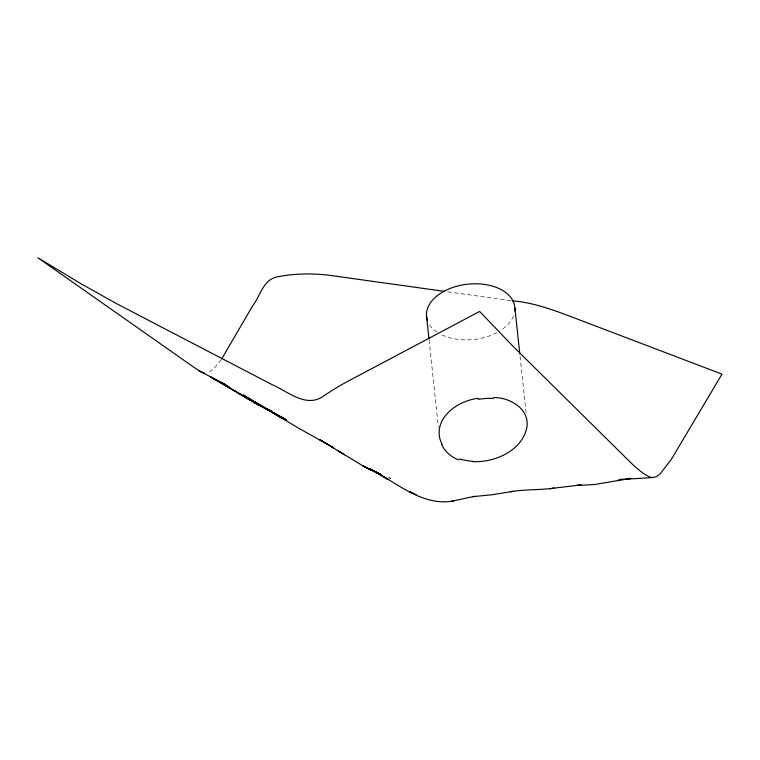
<?xml version="1.0" encoding="UTF-8"?>
<svg xmlns="http://www.w3.org/2000/svg" width="760" height="760" viewBox="0 0 760 760"><rect width="100%" height="100%" fill="white"/><g stroke="black" fill="none" stroke-linecap="round" stroke-linejoin="round"><path stroke-width="0.57" stroke-dasharray="3.8 2.85" d="M221.16 359.698L213.161 369.464L208.088 372.713M447.783 291.83L511.138 300.675M388.702 477.622L390.697 478.391L388.588 477.546M520.068 356.316L526.091 412.575M429.096 340.062L438.358 426.94M513.522 316.055A44.393 27.816 -6.1 0 1 500.479 330.552M496.964 332.604A44.393 27.816 -6.1 0 1 441.18 334.542M436.981 332.091A44.393 27.816 -6.1 0 1 428.783 323.484"/><path stroke-width="1.14" d="M221.673 358.929L252.643 305.872C260.005 296.523 262.988 280.544 275.756 277.238A59.745 40.954 -46.9 0 1 278.996 276.535C296.59 273.258 314.697 273.239 332.395 275.699L444.391 291.356M619.163 479.617L653.362 477.508L656.868 476.416L660.202 473.831L671.308 459.373L722 374.148L577.752 319.219C556.529 311.182 535.135 302.642 512.269 300.837M477.204 398.743L478.619 398.487M549.879 488.841L553.878 488.139C539.486 490.124 524.818 489.354 510.406 491.663L513.589 491.368M511.936 491.53L492.47 494.703L472.881 496.65L474.392 496.346L451.896 501.239L453.416 500.954C422.427 506.815 395.703 482.02 370.13 468.863L387.837 479.332L370.13 468.863M619.172 479.56L622.697 479.208M626.211 478.866L630.904 478.401L594.653 484.5L576.555 485.488L581.086 484.918L553.166 488.262M653.362 477.508L649.705 477.099L643.938 473.822A133.275 49.4 65.2 0 1 630.002 461.899L512.781 346.028L479.617 311.438L348.659 380.874A206.397 141.493 -46.9 0 0 323.541 396.074C306.185 408.452 287.945 391.476 272.175 384.683L116.403 303.563L80.845 283.651L38 257.83L192.973 366.652L200.763 371.83L204.506 373.017M472.663 461.662C495.017 462.755 523.108 450.376 527.079 426.198C528.998 408.367 509.542 397.461 493.895 397.537M461.149 459.581L459.23 458.926M337.563 450.48L362.596 465.671L380.152 474.154M376.988 472.881L379.981 474.154M224.124 383.885L198.835 370.68M224.01 383.714L215.536 379.867L226.062 385.016M369.683 469.442L373.065 471.019M380.912 474.497L373.445 470.943L378.48 473.556M416.242 494.808L409.193 491.444L412.851 493.202M271.358 411.179L256.433 403.845L219.849 382.062L258.742 405.08L210.891 377.112L229.073 386.925L213.218 378.518L225.283 384.57M369.541 469.347L371.308 470.193L364.373 466.659L369.541 469.347L367.916 468.54M271.32 411.141L256.433 403.845L272.384 411.863L254.248 402.41L286.292 419.795L247.665 398.022L282.055 418.237L243.276 395L298.176 427.918L333.678 447.811L319.694 439.612L326.562 443.764M366.139 467.609L367.773 468.454M364.23 466.555L362.596 465.671L366.006 467.523M337.43 450.433L344.584 454.746M326.838 443.954L341.002 452.589M514.919 308.265L519.821 353.97M426.464 315.409L428.972 338.894M427.557 320.824A44.393 27.816 -6.1 0 1 467.295 284.221A44.393 27.816 -6.1 0 1 514.824 310.945M442.063 444.106A44.84 32.328 -7.1 0 1 477.118 398.354M478.752 399.361A44.526 27.512 -10.5 0 1 493.591 398.363M472.767 461.291A43.482 32.214 -15.2 0 1 461.329 459.306M458.479 459.876A44.166 33.345 -16.2 0 1 441.588 444.277"/></g></svg>
